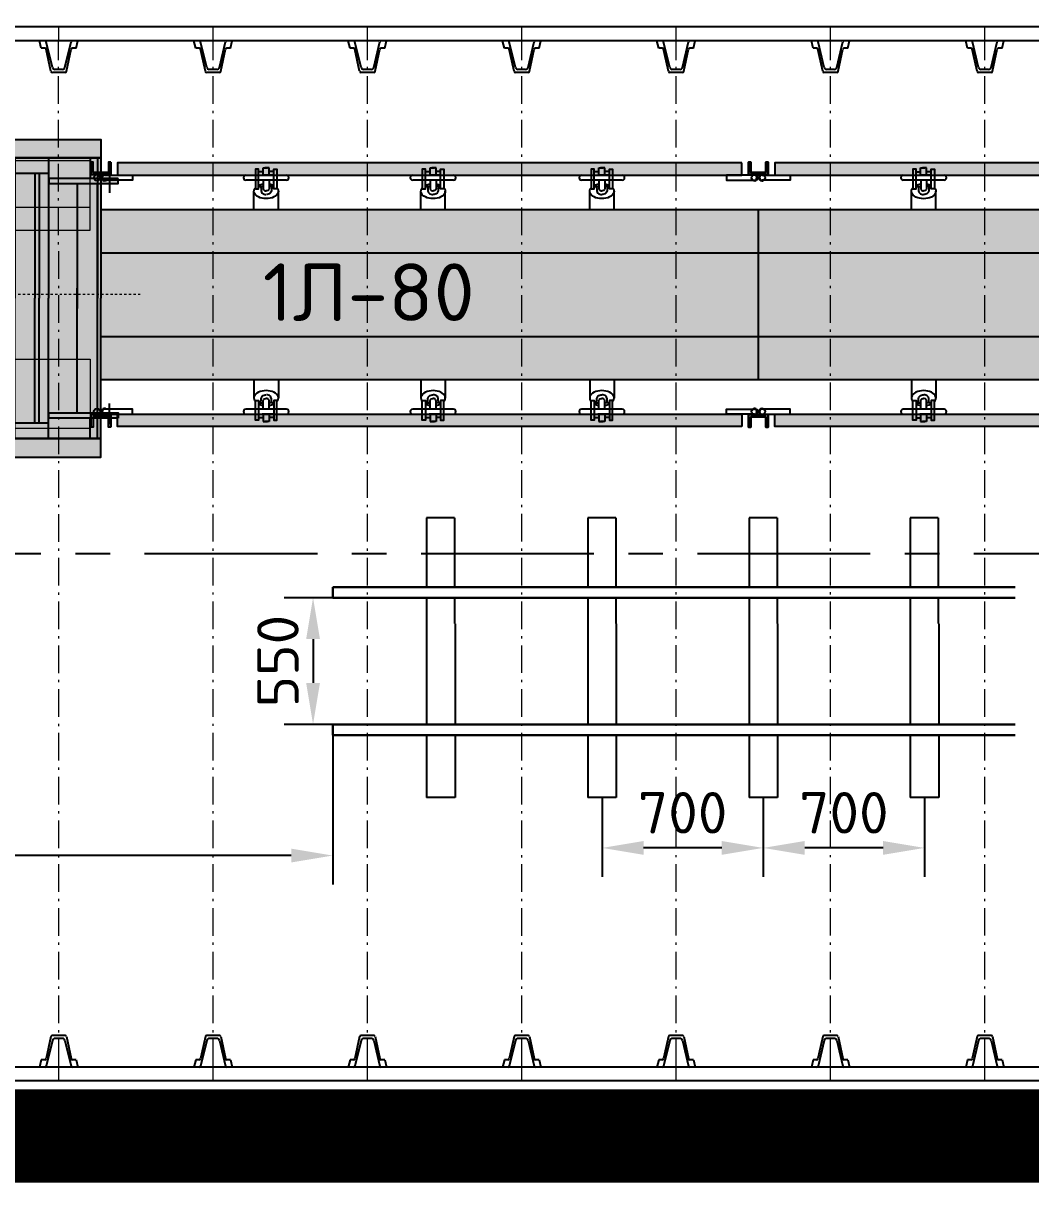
# Model space of a CAD drawing. Header units: millimetres. Extents: x 1757 to 4342, y -1901 to 53.
# Drawn here: x 1916.3 to 1960, y -1485.8 to -1435.5 of the extents above; entities that cross this region are included whole.
import ezdxf

# ---------------------------------------------------------------- set-up
doc = ezdxf.new("R2010")
doc.units = ezdxf.units.MM
doc.header["$LTSCALE"] = 0.1
for name, pattern in [('ACAD_ISO10W100', [18, 12, -3, 0, -3]), ('CENTERX2', [4, 2.5, -0.5, 0.5, -0.5]), ('осевая', [2, 1.25, -0.25, 0.25, -0.25])]:
    doc.linetypes.add(name, pattern=pattern)
doc.styles.get("Standard").update_dxf_attribs({"font": 'txt.shx'})
doc.dimstyles.new('ISO-25', dxfattribs={"dimtxt": 2.5, "dimasz": 2.5, "dimexe": 1.25, "dimexo": 0, "dimtad": 1, "dimdec": 0, "dimtxsty": 'Standard', "dimcen": 2.5, "dimadec": 0, "dimazin": 0, "dimtfac": 1, "dimtdec": 0, "dimtmove": 0, "dimatfit": 3, "dimfxl": 1, "dimarcsym": 0})

# ---------------------------------------------------------------- blocks, each defined once
blk = doc.blocks.new('*D678')
at = {"color": 0, "linetype": 'ByBlock', "lineweight": -2}
for p, q in [((1948.386, -1469.077), (1948.386, -1472.51)), ((1955.386, -1469.077), (1955.386, -1472.51)), ((1953.586, -1471.26), (1950.186, -1471.26))]:
    blk.add_line(p, q, dxfattribs=at)
at = {"color": 0, "linetype": 'ByBlock', "lineweight": 15}
for points in [[(1950.186, -1470.96), (1950.186, -1471.56), (1948.386, -1471.26)], [(1953.586, -1470.96), (1953.586, -1471.56), (1955.386, -1471.26)]]:
    blk.add_solid(points, dxfattribs=at)
at = {"layer": 'Defpoints', "color": 0, "linetype": 'ByBlock', "lineweight": 15}
for p in [(1948.386, -1469.077), (1955.386, -1469.077), (1948.386, -1471.26)]:
    blk.add_point(p, dxfattribs=at)
at = {"color": 0, "linetype": 'ByBlock', "lineweight": 15, "insert": (1951.886, -1469.735), "char_height": 1.8, "attachment_point": 5}
blk.add_mtext('700', dxfattribs=at)
blk = doc.blocks.new('*D679')
at = {"color": 0, "linetype": 'ByBlock', "lineweight": -2}
for p, q in [((1941.387, -1469.077), (1941.387, -1472.51)), ((1948.386, -1469.077), (1948.386, -1472.51)), ((1946.586, -1471.26), (1943.187, -1471.26))]:
    blk.add_line(p, q, dxfattribs=at)
at = {"color": 0, "linetype": 'ByBlock', "lineweight": 15}
for points in [[(1943.187, -1470.96), (1943.187, -1471.56), (1941.387, -1471.26)], [(1946.586, -1470.96), (1946.586, -1471.56), (1948.386, -1471.26)]]:
    blk.add_solid(points, dxfattribs=at)
at = {"layer": 'Defpoints', "color": 0, "linetype": 'ByBlock', "lineweight": 15}
for p in [(1941.387, -1469.077), (1948.386, -1469.077), (1941.387, -1471.26)]:
    blk.add_point(p, dxfattribs=at)
at = {"color": 0, "linetype": 'ByBlock', "lineweight": 15, "insert": (1944.887, -1469.735), "char_height": 1.8, "attachment_point": 5}
blk.add_mtext('700', dxfattribs=at)
blk = doc.blocks.new('*D680')
at = {"color": 0, "linetype": 'ByBlock', "lineweight": -2}
for p, q in [((1929.697, -1460.4), (1927.593, -1460.4)), ((1928.843, -1462.2), (1928.843, -1464.103)), ((1929.697, -1465.903), (1927.593, -1465.903))]:
    blk.add_line(p, q, dxfattribs=at)
at = {"color": 0, "linetype": 'ByBlock', "lineweight": 15}
for points in [[(1928.543, -1462.2), (1929.143, -1462.2), (1928.843, -1460.4)], [(1928.543, -1464.103), (1929.143, -1464.103), (1928.843, -1465.903)]]:
    blk.add_solid(points, dxfattribs=at)
at = {"layer": 'Defpoints', "color": 0, "linetype": 'ByBlock', "lineweight": 15}
for p in [(1929.697, -1460.4), (1928.843, -1465.903), (1929.697, -1465.903)]:
    blk.add_point(p, dxfattribs=at)
at = {"color": 0, "linetype": 'ByBlock', "lineweight": 15, "insert": (1927.318, -1463.151), "char_height": 1.8, "attachment_point": 5, "rotation": 90}
blk.add_mtext('550', dxfattribs=at)
blk = doc.blocks.new('*D681')
at = {"color": 0, "linetype": 'ByBlock', "lineweight": -2}
for p, q in [((1929.697, -1465.903), (1929.697, -1472.842)), ((1865.548, -1472.961), (1865.548, -1470.342)), ((1927.897, -1471.592), (1867.348, -1471.592))]:
    blk.add_line(p, q, dxfattribs=at)
at = {"color": 0, "linetype": 'ByBlock', "lineweight": 15}
for points in [[(1867.348, -1471.292), (1867.348, -1471.892), (1865.548, -1471.592)], [(1927.897, -1471.292), (1927.897, -1471.892), (1929.697, -1471.592)]]:
    blk.add_solid(points, dxfattribs=at)
at = {"layer": 'Defpoints', "color": 0, "linetype": 'ByBlock', "lineweight": 15}
for p in [(1929.697, -1465.903), (1865.548, -1471.592), (1865.548, -1472.961)]:
    blk.add_point(p, dxfattribs=at)
at = {"color": 0, "linetype": 'ByBlock', "lineweight": 15, "insert": (1897.622, -1469.917), "char_height": 1.8, "attachment_point": 5}
blk.add_mtext('не более 30,0 м', dxfattribs=at)
blk = doc.blocks.new('Ж.С. Л-80')
at = {"linetype": 'ByBlock', "lineweight": 15}
for color, points in [(254, [(105.5, -801.1), (2815.2, -801.1), (2815.2, -854.8), (105.5, -854.8)]), (253, [(33.4, -1003), (2887.3, -1003), (2887.3, -1742.7), (33.4, -1742.7)]), (254, [(105.5, -1944.6), (2815.2, -1944.6), (2815.2, -1890.9), (105.5, -1890.9)])]:
    blk.add_hatch(color=color, dxfattribs=at).paths.add_polyline_path(points)
for p, q in [((679.6, -839), (699.2, -839)), ((680, -854.8), (729.5, -854.8)), ((744.8, -854.8), (695.3, -854.8)), ((699.4, -822.2), (717.9, -822.7)), ((699.4, -855.5), (699.4, -822.2)), ((725.4, -822.2), (706.9, -822.7)), ((725.4, -855.5), (725.4, -822.2)), ((745.2, -839), (725.7, -839)), ((1412.2, -839), (1431.7, -839)), ((1412.6, -854.8), (1462, -854.8)), ((1477.3, -854.8), (1427.9, -854.8)), ((1432, -822.2), (1450.4, -822.7)), ((1432, -855.5), (1432, -822.2)), ((1457.9, -822.2), (1439.5, -822.7)), ((1457.9, -855.5), (1457.9, -822.2)), ((1477.7, -839), (1458.2, -839)), ((2136.7, -839), (2156.3, -839)), ((2137.1, -854.8), (2186.6, -854.8)), ((2201.9, -854.8), (2152.4, -854.8)), ((2156.5, -822.2), (2175, -822.7)), ((2156.5, -855.5), (2156.5, -822.2)), ((2182.5, -822.2), (2164, -822.7)), ((2182.5, -855.5), (2182.5, -822.2)), ((2202.3, -839), (2182.8, -839)), ((679.6, -902.9), (698.3, -902.9)), ((689.6, -902.5), (690, -921.2)), ((699.6, -876), (699.6, -912)), ((725.2, -876), (725.2, -912)), ((745.2, -902.9), (726.5, -902.9)), ((735.2, -902.5), (734.8, -921.2)), ((1412.2, -902.9), (1430.9, -902.9)), ((1422.2, -902.5), (1422.6, -921.2)), ((1432.1, -876), (1432.1, -912)), ((1457.8, -876), (1457.8, -912)), ((1477.7, -902.9), (1459, -902.9)), ((1467.8, -902.5), (1467.4, -921.2)), ((2136.7, -902.9), (2155.4, -902.9)), ((2146.7, -902.5), (2147.1, -921.2)), ((2156.7, -876), (2156.7, -912)), ((2182.3, -876), (2182.3, -912)), ((2202.3, -902.9), (2183.6, -902.9)), ((2192.3, -902.5), (2191.9, -921.2)), ((659.5, -1003), (659.5, -923.9)), ((690, -921.2), (691.7, -927.8)), ((691.7, -927.8), (695.4, -932.8)), ((695.4, -932.8), (698.7, -935.7)), ((698.7, -935.7), (707.9, -938.2)), ((699.6, -912), (701.2, -917.4)), ((701.2, -917.4), (704.6, -921.2)), ((704.6, -921.2), (709.5, -922.8)), ((707.9, -938.2), (711.6, -938.2)), ((709.5, -922.8), (712.4, -922.8)), ((715.3, -922.8), (712.4, -922.8)), ((716.9, -938.2), (713.2, -938.2)), ((720.3, -921.2), (715.3, -922.8)), ((726.1, -935.7), (716.9, -938.2)), ((723.6, -917.4), (720.3, -921.2)), ((725.2, -912), (723.6, -917.4)), ((729.4, -932.8), (726.1, -935.7)), ((733.1, -927.8), (729.4, -932.8)), ((734.8, -921.2), (733.1, -927.8)), ((765.3, -1003), (765.3, -923.9)), ((1392, -1003), (1392, -923.9)), ((1422.6, -921.2), (1424.2, -927.8)), ((1424.2, -927.8), (1428, -932.8)), ((1428, -932.8), (1431.3, -935.7)), ((1431.3, -935.7), (1440.4, -938.2)), ((1432.1, -912), (1433.8, -917.4)), ((1433.8, -917.4), (1437.1, -921.2)), ((1437.1, -921.2), (1442.1, -922.8)), ((1440.4, -938.2), (1444.2, -938.2)), ((1442.1, -922.8), (1445, -922.8)), ((1447.8, -922.8), (1444.9, -922.8)), ((1449.5, -938.2), (1445.8, -938.2)), ((1452.8, -921.2), (1447.8, -922.8)), ((1458.6, -935.7), (1449.5, -938.2)), ((1456.1, -917.4), (1452.8, -921.2)), ((1457.8, -912), (1456.1, -917.4)), ((1462, -932.8), (1458.6, -935.7)), ((1465.7, -927.8), (1462, -932.8)), ((1467.4, -921.2), (1465.7, -927.8)), ((1497.9, -1003), (1497.9, -923.9)), ((2116.6, -1003), (2116.6, -923.9)), ((2147.1, -921.2), (2148.8, -927.8)), ((2148.8, -927.8), (2152.5, -932.8)), ((2152.5, -932.8), (2155.8, -935.7)), ((2155.8, -935.7), (2165, -938.2)), ((2156.7, -912), (2158.3, -917.4)), ((2158.3, -917.4), (2161.7, -921.2)), ((2161.7, -921.2), (2166.6, -922.8)), ((2165, -938.2), (2168.7, -938.2)), ((2166.6, -922.8), (2169.6, -922.8)), ((2172.4, -922.8), (2169.5, -922.8)), ((2174, -938.2), (2170.3, -938.2)), ((2177.4, -921.2), (2172.4, -922.8)), ((2183.2, -935.7), (2174, -938.2)), ((2180.7, -917.4), (2177.4, -921.2)), ((2182.3, -912), (2180.7, -917.4)), ((2186.5, -932.8), (2183.2, -935.7)), ((2190.2, -927.8), (2186.5, -932.8)), ((2191.9, -921.2), (2190.2, -927.8)), ((2222.5, -1003), (2222.5, -923.9)), ((33.4, -1003), (2887.3, -1003)), ((2887.3, -1191.2), (33.4, -1191.2)), ((2887.3, -1554.5), (33.4, -1554.5)), ((2887.3, -1742.7), (33.4, -1742.7)), ((659.5, -1742.7), (659.5, -1821.8)), ((765.3, -1742.7), (765.3, -1821.8)), ((1392, -1742.7), (1392, -1821.8)), ((1497.9, -1742.7), (1497.9, -1821.8)), ((2116.6, -1742.7), (2116.6, -1821.8)), ((2222.5, -1742.7), (2222.5, -1821.8)), ((695.4, -1812.9), (698.7, -1810)), ((698.7, -1810), (707.9, -1807.5)), ((707.9, -1807.5), (711.6, -1807.5)), ((716.9, -1807.5), (713.2, -1807.5)), ((726.1, -1810), (716.9, -1807.5)), ((729.4, -1812.9), (726.1, -1810)), ((1428, -1812.9), (1431.3, -1810)), ((1431.3, -1810), (1440.4, -1807.5)), ((1440.4, -1807.5), (1444.2, -1807.5)), ((1449.5, -1807.5), (1445.8, -1807.5)), ((1458.6, -1810), (1449.5, -1807.5)), ((1462, -1812.9), (1458.6, -1810)), ((2152.5, -1812.9), (2155.8, -1810)), ((2155.8, -1810), (2165, -1807.5)), ((2165, -1807.5), (2168.7, -1807.5)), ((2174, -1807.5), (2170.3, -1807.5)), ((2183.2, -1810), (2174, -1807.5)), ((2186.5, -1812.9), (2183.2, -1810)), ((679.6, -1842.8), (698.3, -1842.8)), ((689.6, -1843.2), (690, -1824.5)), ((690, -1824.5), (691.7, -1817.9)), ((691.7, -1817.9), (695.4, -1812.9)), ((699.6, -1833.6), (701.2, -1828.2)), ((699.6, -1869.7), (699.6, -1833.6)), ((701.2, -1828.2), (704.6, -1824.5)), ((704.6, -1824.5), (709.5, -1822.9)), ((709.5, -1822.9), (712.4, -1822.9)), ((715.3, -1822.9), (712.4, -1822.9)), ((720.3, -1824.5), (715.3, -1822.9)), ((723.6, -1828.2), (720.3, -1824.5)), ((725.2, -1833.6), (723.6, -1828.2)), ((725.2, -1869.7), (725.2, -1833.6)), ((745.2, -1842.8), (726.5, -1842.8)), ((733.1, -1817.9), (729.4, -1812.9)), ((734.8, -1824.5), (733.1, -1817.9)), ((735.2, -1843.2), (734.8, -1824.5)), ((1412.2, -1842.8), (1430.9, -1842.8)), ((1422.2, -1843.2), (1422.6, -1824.5)), ((1422.6, -1824.5), (1424.2, -1817.9)), ((1424.2, -1817.9), (1428, -1812.9)), ((1432.1, -1833.6), (1433.8, -1828.2)), ((1432.1, -1869.7), (1432.1, -1833.6)), ((1433.8, -1828.2), (1437.1, -1824.5)), ((1437.1, -1824.5), (1442.1, -1822.9)), ((1442.1, -1822.9), (1445, -1822.9)), ((1447.8, -1822.9), (1444.9, -1822.9)), ((1452.8, -1824.5), (1447.8, -1822.9)), ((1456.1, -1828.2), (1452.8, -1824.5)), ((1457.8, -1833.6), (1456.1, -1828.2)), ((1457.8, -1869.7), (1457.8, -1833.6)), ((1477.7, -1842.8), (1459, -1842.8)), ((1465.7, -1817.9), (1462, -1812.9)), ((1467.4, -1824.5), (1465.7, -1817.9)), ((1467.8, -1843.2), (1467.4, -1824.5)), ((2136.7, -1842.8), (2155.4, -1842.8)), ((2146.7, -1843.2), (2147.1, -1824.5)), ((2147.1, -1824.5), (2148.8, -1817.9)), ((2148.8, -1817.9), (2152.5, -1812.9)), ((2156.7, -1833.6), (2158.3, -1828.2)), ((2156.7, -1869.7), (2156.7, -1833.6)), ((2158.3, -1828.2), (2161.7, -1824.5)), ((2161.7, -1824.5), (2166.6, -1822.9)), ((2166.6, -1822.9), (2169.6, -1822.9)), ((2172.4, -1822.9), (2169.5, -1822.9)), ((2177.4, -1824.5), (2172.4, -1822.9)), ((2180.7, -1828.2), (2177.4, -1824.5)), ((2182.3, -1833.6), (2180.7, -1828.2)), ((2182.3, -1869.7), (2182.3, -1833.6)), ((2202.3, -1842.8), (2183.6, -1842.8)), ((2190.2, -1817.9), (2186.5, -1812.9)), ((2191.9, -1824.5), (2190.2, -1817.9)), ((2192.3, -1843.2), (2191.9, -1824.5)), ((679.6, -1906.6), (699.2, -1906.6)), ((680, -1890.9), (729.5, -1890.9)), ((744.8, -1890.9), (695.3, -1890.9)), ((699.4, -1890.1), (699.4, -1923.5)), ((725.4, -1890.1), (725.4, -1923.5)), ((745.2, -1906.6), (725.7, -1906.6)), ((1412.2, -1906.6), (1431.7, -1906.6)), ((1412.6, -1890.9), (1462, -1890.9)), ((1477.3, -1890.9), (1427.9, -1890.9)), ((1432, -1890.1), (1432, -1923.5)), ((1457.9, -1890.1), (1457.9, -1923.5)), ((1477.7, -1906.6), (1458.2, -1906.6)), ((2136.7, -1906.6), (2156.3, -1906.6)), ((2137.1, -1890.9), (2186.6, -1890.9)), ((2201.9, -1890.9), (2152.4, -1890.9)), ((2156.5, -1890.1), (2156.5, -1923.5)), ((2182.5, -1890.1), (2182.5, -1923.5)), ((2202.3, -1906.6), (2182.8, -1906.6)), ((699.4, -1923.5), (717.9, -1923)), ((725.4, -1923.5), (706.9, -1923)), ((1432, -1923.5), (1450.4, -1923)), ((1457.9, -1923.5), (1439.5, -1923)), ((2156.5, -1923.5), (2175, -1923)), ((2182.5, -1923.5), (2164, -1923))]:
    blk.add_line(p, q)
at = {"color": 7, "true_color": 0xffffff}
blk.add_line((33.4, -1742.7), (33.4, -1003), dxfattribs=at)
for points in [[(76.2, -798.4), (76.2, -852.1), (-9.5, -852.1), (-9.5, -798.4)], [(76.2, -798.4), (66.2, -798.4), (66.2, -842.1), (0.5, -842.1), (0.5, -798.4), (-9.5, -798.4), (-9.5, -852.1), (76.2, -852.1), (76.2, -798.4)], [(66.2, -798.4), (66.2, -842.1), (0.5, -842.1), (0.5, -798.4)], [(2844.5, -798.4), (2844.5, -852.1), (2930.2, -852.1), (2930.2, -798.4)], [(2844.5, -798.4), (2854.5, -798.4), (2854.5, -842.1), (2920.2, -842.1), (2920.2, -798.4), (2930.2, -798.4), (2930.2, -852.1), (2844.5, -852.1), (2844.5, -798.4)], [(2854.5, -798.4), (2854.5, -842.1), (2920.2, -842.1), (2920.2, -798.4)], [(49.8, -854.8), (171.1, -854.8), (171.1, -876.1), (49.8, -876.1)], [(800.8, -854.8), (624, -854.8)], [(1533.4, -854.8), (1356.6, -854.8)], [(2257.9, -854.8), (2081.1, -854.8)], [(2870.9, -854.8), (2749.6, -854.8), (2749.6, -876.1), (2870.9, -876.1)], [(624, -876.1), (800.8, -876.1)], [(1356.5, -876.1), (1533.4, -876.1)], [(2081.1, -876.1), (2257.9, -876.1)], [(76.2, -1947.3), (76.2, -1893.5), (-9.5, -1893.5), (-9.5, -1947.3)], [(76.2, -1947.3), (66.2, -1947.3), (66.2, -1903.5), (0.5, -1903.5), (0.5, -1947.3), (-9.5, -1947.3), (-9.5, -1893.5), (76.2, -1893.5), (76.2, -1947.3)], [(66.2, -1947.3), (66.2, -1903.5), (0.5, -1903.5), (0.5, -1947.3)], [(49.8, -1890.9), (171.1, -1890.9), (171.1, -1869.6), (49.8, -1869.6)], [(624, -1869.6), (800.8, -1869.6)], [(800.8, -1890.9), (624, -1890.9)], [(1356.5, -1869.6), (1533.4, -1869.6)], [(1533.4, -1890.9), (1356.6, -1890.9)], [(2081.1, -1869.6), (2257.9, -1869.6)], [(2257.9, -1890.9), (2081.1, -1890.9)], [(2870.9, -1890.9), (2749.6, -1890.9), (2749.6, -1869.6), (2870.9, -1869.6)], [(2844.5, -1947.3), (2844.5, -1893.5), (2930.2, -1893.5), (2930.2, -1947.3)], [(2844.5, -1947.3), (2854.5, -1947.3), (2854.5, -1903.5), (2920.2, -1903.5), (2920.2, -1947.3), (2930.2, -1947.3), (2930.2, -1893.5), (2844.5, -1893.5), (2844.5, -1947.3)], [(2854.5, -1947.3), (2854.5, -1903.5), (2920.2, -1903.5), (2920.2, -1947.3)]]:
    blk.add_lwpolyline(points)
for points in [[(105.5, -801.1), (2815.2, -801.1), (2815.2, -854.8), (105.5, -854.8)], [(665.5, -913.9), (679.5, -913.9), (679.5, -827.8), (665.5, -827.8)], [(759.3, -913.9), (745.3, -913.9), (745.3, -827.8), (759.3, -827.8)], [(1398, -913.9), (1412.1, -913.9), (1412.1, -827.8), (1398, -827.8)], [(1491.9, -913.9), (1477.9, -913.9), (1477.9, -827.8), (1491.9, -827.8)], [(2122.6, -913.9), (2136.6, -913.9), (2136.6, -827.8), (2122.6, -827.8)], [(2216.4, -913.9), (2202.4, -913.9), (2202.4, -827.8), (2216.4, -827.8)], [(665.5, -1831.8), (679.5, -1831.8), (679.5, -1917.8), (665.5, -1917.8)], [(759.3, -1831.8), (745.3, -1831.8), (745.3, -1917.8), (759.3, -1917.8)], [(1398, -1831.8), (1412.1, -1831.8), (1412.1, -1917.8), (1398, -1917.8)], [(1491.9, -1831.8), (1477.9, -1831.8), (1477.9, -1917.8), (1491.9, -1917.8)], [(2122.6, -1831.8), (2136.6, -1831.8), (2136.6, -1917.8), (2122.6, -1917.8)], [(2216.4, -1831.8), (2202.4, -1831.8), (2202.4, -1917.8), (2216.4, -1917.8)], [(105.5, -1944.6), (2815.2, -1944.6), (2815.2, -1890.9), (105.5, -1890.9)]]:
    blk.add_lwpolyline(points, close=True)
for centre in [(17, -865.3), (2903.7, -865.3), (17, -1880.3), (2903.7, -1880.3)]:
    blk.add_circle(centre, 13.2)
for centre, radius, start, end in [((49.8, -865.3), 13.2, 52.9759, 305.4566), ((49.7, -865.4), 10.6, 89.981, 270.019), ((624, -865.4), 10.6, 89.981, 270.019), ((800.8, -865.4), 10.6, 269.981, 90.019), ((1356.5, -865.4), 10.6, 89.981, 270.019), ((1533.4, -865.4), 10.6, 269.981, 90.019), ((2081.1, -865.4), 10.6, 89.981, 270.019), ((2257.9, -865.4), 10.6, 269.981, 90.019), ((2870.9, -865.3), 13.2, 234.5434, 127.0241), ((2870.9, -865.4), 10.6, 269.981, 90.019), ((49.8, -1880.3), 13.2, 54.5434, 307.0241), ((49.7, -1880.2), 10.6, 89.981, 270.019), ((624, -1880.2), 10.6, 89.981, 270.019), ((800.8, -1880.2), 10.6, 269.981, 90.019), ((1356.5, -1880.2), 10.6, 89.981, 270.019), ((1533.4, -1880.2), 10.6, 269.981, 90.019), ((2081.1, -1880.2), 10.6, 89.981, 270.019), ((2257.9, -1880.2), 10.6, 269.981, 90.019), ((2870.9, -1880.3), 13.2, 232.9759, 125.4566), ((2870.9, -1880.2), 10.6, 269.981, 90.019)]:
    blk.add_arc(centre, radius, start, end)
for centre, start_param, end_param in [((712.4, -923.9), 11.240407, 11.665985), ((712.4, -923.9), 10.325164, 10.750742), ((1445, -923.9), 11.240407, 11.665985), ((1445, -923.9), 10.325164, 10.750742), ((2169.5, -923.9), 11.240407, 11.665985), ((2169.5, -923.9), 10.325164, 10.750742), ((712.4, -923.9), 5.801858, 9.906105), ((1445, -923.9), 5.801858, 9.906105), ((2169.5, -923.9), 5.801858, 9.906105)]:
    blk.add_ellipse(centre, major_axis=(-52.9, 0), ratio=0.613052, start_param=start_param, end_param=end_param)
at = {"extrusion": (0, 0, -1)}
for centre, start_param, end_param in [((712.4, -1821.8), 5.801858, 9.906105), ((1445, -1821.8), 5.801858, 9.906105), ((2169.5, -1821.8), 5.801858, 9.906105), ((712.4, -1821.8), 11.240407, 11.665985), ((712.4, -1821.8), 10.325164, 10.750742), ((1445, -1821.8), 11.240407, 11.665985), ((1445, -1821.8), 10.325164, 10.750742), ((2169.5, -1821.8), 11.240407, 11.665985), ((2169.5, -1821.8), 10.325164, 10.750742)]:
    blk.add_ellipse(centre, major_axis=(-52.9, 0), ratio=0.613052, start_param=start_param, end_param=end_param, dxfattribs=at)
blk = doc.blocks.new('*U618')
at = {"color": 0, "linetype": 'Continuous'}
for p, q in [((-6.5, 3.8), (0, 7.5)), ((-6.5, -3.8), (-6.5, 3.8)), ((6.5, 3.8), (0, 7.5)), ((6.5, -3.8), (6.5, 3.8)), ((-6.5, -3.8), (0, -7.5)), ((6.5, -3.8), (0, -7.5))]:
    blk.add_line(p, q, dxfattribs=at)
for radius in [6.5, 3.4]:
    blk.add_circle((0, 0), radius, dxfattribs=at)
blk.add_arc((0, 0), 4, 250, 160, dxfattribs=at)
blk = doc.blocks.new('Концевал Л-80')
at = {"lineweight": 0}
for color, points in [(254, [(2660.4, -2784.1), (4015.5, -2784.1), (4015.7, -2875.4), (4052.2, -2880.4), (4052.2, -2860.4), (4093.6, -2860.4), (4093.6, -2880.4), (4304.8, -2880.4), (4304.8, -2930.4), (4093.6, -2930.4), (4093.6, -2956.4), (4068.6, -2956.4), (4068.6, -3996), (4093.6, -3996), (4093.6, -4016), (4304.8, -4016), (4304.8, -4066), (4093.6, -4066), (4093.6, -4092), (4068.6, -4092), (4052.2, -4092), (4052.2, -4071), (4015.7, -4071), (4015.5, -4162.3), (2660.4, -4162.3), (2660.4, -3993.3), (2585.4, -3993.3), (2585.4, -3970.6), (2660.4, -3970.6), (2660.4, -2975.8), (2585.4, -2975.8), (2585.4, -2953.1), (2660.4, -2953.1)]), (252, [(2706.4, -2908.6), (4068.6, -2908.6), (4068.6, -3208.8), (2706.4, -3208.8)]), (252, [(4068.6, -3208.8), (3816.1, -3208.8), (3816.1, -3768.9), (4068.6, -3768.9)]), (252, [(2706.4, -4069.2), (4068.6, -4069.2), (4068.6, -3768.9), (2706.4, -3768.9)])]:
    blk.add_hatch(color=color, dxfattribs=at).paths.add_polyline_path(points)
at = {"color": 7}
for p, q in [((3678, -2786.5), (3678, -4156.7)), ((2675.5, -2864.1), (2675.5, -3970.6)), ((2706.4, -2864.1), (2706.4, -2953.1)), ((2886.8, -2864.1), (2886.8, -3473.2)), ((3034.1, -2864.1), (3034.1, -3473.2)), ((3054.4, -2864.1), (3054.4, -3473.2)), ((3091.4, -2864.1), (3091.4, -3473.2)), ((3537.5, -2832.9), (3841.6, -2832.9)), ((3424.4, -2890), (3424.4, -2957.9)), ((3443.9, -2890), (3443.9, -2957.9)), ((4093.6, -2891.2), (4304.8, -2891.2)), ((4093.6, -2918), (4304.8, -2918)), ((2623.1, -2926.6), (2623.1, -3015.8)), ((2928.3, -2931.6), (2928.3, -3473.2)), ((2946.6, -2931.6), (2946.6, -3473.2)), ((3295.7, -2957.9), (3859.5, -2957.9)), ((3996.2, -2958.3), (3996.2, -3473.2)), ((2763, -2975.8), (2763, -3517.4)), ((2763, -3970.6), (2763, -3429)), ((2675.5, -4082.3), (2675.5, -3473.2)), ((2886.8, -4082.3), (2886.8, -3473.2)), ((2928.3, -4014.8), (2928.3, -3473.2)), ((2946.6, -4014.8), (2946.6, -3473.2)), ((3034.1, -4082.3), (3034.1, -3473.2)), ((3054.4, -4082.3), (3054.4, -3473.2)), ((3091.4, -4082.3), (3091.4, -3473.2)), ((3996.2, -3988.1), (3996.2, -3473.2)), ((2623.1, -4019.8), (2623.1, -3930.5)), ((2706.4, -4082.3), (2706.4, -3993.3)), ((3295.7, -3988.5), (3859.5, -3988.5)), ((3424.4, -4056.4), (3424.4, -3988.5)), ((3443.9, -4056.4), (3443.9, -3988.5)), ((4093.6, -4028.3), (4304.8, -4028.3)), ((4093.6, -4055.2), (4304.8, -4055.2)), ((3537.5, -4113.4), (3841.6, -4113.4))]:
    blk.add_line(p, q, dxfattribs=at)
at = {"color": 7, "lineweight": 0}
blk.add_lwpolyline([(2660.4, -2784.1), (4015.5, -2784.1), (4015.7, -2875.4), (4052.2, -2880.4), (4052.2, -2860.4), (4093.6, -2860.4), (4093.6, -2880.4), (4304.8, -2880.4), (4304.8, -2930.4), (4093.6, -2930.4), (4093.6, -2956.4), (4068.6, -2956.4), (4068.6, -3996), (4093.6, -3996), (4093.6, -4016), (4304.8, -4016), (4304.8, -4066), (4093.6, -4066), (4093.6, -4092), (4068.6, -4092), (4052.2, -4092), (4052.2, -4071), (4015.7, -4071), (4015.5, -4162.3), (2660.4, -4162.3), (2660.4, -3993.3), (2585.4, -3993.3), (2585.4, -3970.6), (2660.4, -3970.6), (2660.4, -2975.8), (2585.4, -2975.8), (2585.4, -2953.1), (2660.4, -2953.1), (2660.4, -2784.1)], dxfattribs=at)
at = {"color": 7}
for points in [[(2660.4, -2864.1), (4015.5, -2864.1), (4015.5, -2784.1), (2660.4, -2784.1)], [(3537.5, -2816.2), (3841.6, -2816.2), (3841.6, -2864.1), (3537.5, -2864.1)], [(3580.2, -2797.2), (3775.8, -2797.2), (3775.8, -2816.2), (3580.2, -2816.2)], [(3338.3, -2847.5), (3405, -2847.5), (3405, -2864.1), (3338.3, -2864.1)], [(3357.1, -2830.7), (3386.3, -2830.7), (3386.3, -2847.5), (3357.1, -2847.5)], [(4052.2, -2860.4), (4093.6, -2860.4), (4093.6, -2956.4), (4052.2, -2956.4)], [(3968.3, -2875.4), (4038.8, -2875.4), (4038.8, -2958.6), (3968.3, -2958.6)], [(2585.4, -2953.1), (2885.9, -2953.1), (2885.9, -2975.8), (2585.4, -2975.8)], [(3295.7, -2957.9), (3459.3, -2957.9), (3459.3, -3988.5), (3295.7, -3988.5)], [(3491.4, -2957.9), (3864.7, -2957.9), (3864.7, -3988.5), (3491.4, -3988.5)], [(3537.6, -2922), (3841.5, -2922), (3841.5, -2957.9), (3537.6, -2957.9)], [(2585.4, -3993.3), (2885.9, -3993.3), (2885.9, -3970.6), (2585.4, -3970.6)], [(3537.6, -4024.4), (3841.5, -4024.4), (3841.5, -3988.5), (3537.6, -3988.5)], [(3968.3, -4071), (4038.8, -4071), (4038.8, -3987.8), (3968.3, -3987.8)], [(4052.2, -3996), (4093.6, -3996), (4093.6, -4092), (4052.2, -4092)], [(2660.4, -4082.3), (4015.5, -4082.3), (4015.5, -4162.3), (2660.4, -4162.3)], [(3338.3, -4098.8), (3405, -4098.8), (3405, -4082.3), (3338.3, -4082.3)], [(3357.1, -4115.7), (3386.3, -4115.7), (3386.3, -4098.8), (3357.1, -4098.8)], [(3537.5, -4130.2), (3841.6, -4130.2), (3841.6, -4082.3), (3537.5, -4082.3)], [(3580.2, -4149.2), (3775.8, -4149.2), (3775.8, -4130.2), (3580.2, -4130.2)]]:
    blk.add_lwpolyline(points, close=True, dxfattribs=at)
for points in [[(3316.2, -2864.1), (2660.4, -2864.1), (2660.4, -3473.2)], [(3406.4, -2922), (3316.2, -2922), (3316.2, -2864.1), (4015.5, -2864.1), (4015.5, -2875.4)], [(3406.4, -2957.9), (3406.4, -2890), (3481.4, -2890), (3481.4, -2906), (3443.4, -2906)], [(3979.3, -2875.4), (4052.2, -2875.4), (4052.2, -4071), (3979.3, -4071)], [(4052.2, -2880.4), (4304.8, -2880.4), (4304.8, -2930.4), (4052.2, -2930.4)], [(2886.8, -2931.6), (3034.1, -2931.6)], [(3316.2, -2922), (3316.2, -2957.9)], [(3316.2, -2939.9), (3349.9, -2939.9)], [(3395.3, -2922), (3395.3, -2957.9), (3349.9, -2957.9), (3349.9, -2922)], [(3395.3, -2939.9), (3406.4, -2939.9)], [(3968.3, -2922), (3443.9, -2922)], [(3443.9, -2939.9), (3968.3, -2939.9)], [(3979.3, -3987.8), (3979.3, -2958.6)], [(3316.2, -4082.3), (2660.4, -4082.3), (2660.4, -3473.2)], [(2886.8, -4014.8), (3034.1, -4014.8)], [(3316.2, -4024.4), (3316.2, -3988.5)], [(3316.2, -4006.4), (3349.9, -4006.4)], [(3406.4, -4024.4), (3316.2, -4024.4), (3316.2, -4082.3), (4015.5, -4082.3), (4015.5, -4071)], [(3395.3, -4024.4), (3395.3, -3988.5), (3349.9, -3988.5), (3349.9, -4024.4)], [(3395.3, -4006.4), (3406.4, -4006.4)], [(3406.4, -3988.5), (3406.4, -4056.4), (3481.4, -4056.4), (3481.4, -4040.3), (3443.4, -4040.3)], [(3443.9, -4006.4), (3968.3, -4006.4)], [(3968.3, -4024.4), (3443.9, -4024.4)], [(4052.2, -4066), (4304.8, -4066), (4304.8, -4016), (4052.2, -4016)]]:
    blk.add_lwpolyline(points, dxfattribs=at)
at = {"color": 7, "lineweight": 0}
for points in [[(2706.4, -2908.6), (4068.6, -2908.6), (4068.6, -3208.8), (2706.4, -3208.8)], [(4068.6, -3208.8), (3816.1, -3208.8), (3816.1, -3768.9), (4068.6, -3768.9)], [(2706.4, -4069.2), (4068.6, -4069.2), (4068.6, -3768.9), (2706.4, -3768.9)], [(2706.4, -4069.2), (4068.6, -4069.2), (4068.6, -3768.9), (2706.4, -3768.9)], [(2706.4, -4069.2), (4068.6, -4069.2), (4068.6, -3868.2), (2706.4, -3868.2)]]:
    blk.add_lwpolyline(points, close=True, dxfattribs=at)
at = {"color": 7, "linetype": 'CENTERX2', "lineweight": 0}
blk.add_lwpolyline([(2488.9, -3488.9), (4162.9, -3488.9)], dxfattribs=at)
at = {"color": 7}
for centre, radius in [((3140.4, -2824.1), 40), ((3915.5, -2824.1), 40), ((4013.2, -2897.1), 11.3), ((4013.2, -4049.3), 11.3), ((3140.4, -4122.3), 40), ((3915.5, -4122.3), 40)]:
    blk.add_circle(centre, radius, dxfattribs=at)
at = {"yscale": 4, "zscale": 4, "rotation": 180}
for p, xscale in [((3140.4, -2824.1), -4), ((3915.5, -2824.1), 4)]:
    blk.add_blockref('*U618', p, dxfattribs=dict(at, xscale=xscale))
at = {"yscale": 4, "zscale": 4}
for p, xscale in [((3140.4, -4122.3), 4), ((3915.5, -4122.3), -4)]:
    blk.add_blockref('*U618', p, dxfattribs=dict(at, xscale=xscale))

msp = doc.modelspace()

# ---------------------------------------------------------------- linework, layer by layer
for p, q in [((2625.029, -1435.633), (1877.604, -1435.633)), ((2625.029, -1436.233), (1877.604, -1436.233)), ((1917.205, -1436.233), (1916.972, -1436.233)), ((1917.048, -1436.553), (1916.974, -1436.233)), ((1918.632, -1436.233), (1918.399, -1436.233)), ((1918.557, -1436.553), (1918.632, -1436.233)), ((1923.905, -1436.233), (1923.672, -1436.233)), ((1923.748, -1436.553), (1923.673, -1436.233)), ((1925.332, -1436.233), (1925.099, -1436.233)), ((1925.257, -1436.553), (1925.331, -1436.233)), ((1930.604, -1436.233), (1930.372, -1436.233)), ((1930.447, -1436.553), (1930.373, -1436.233)), ((1932.032, -1436.233), (1931.799, -1436.233)), ((1931.957, -1436.553), (1932.031, -1436.233)), ((1937.304, -1436.233), (1937.071, -1436.233)), ((1937.147, -1436.553), (1937.073, -1436.233)), ((1938.731, -1436.233), (1938.499, -1436.233)), ((1938.656, -1436.553), (1938.731, -1436.233)), ((1944.004, -1436.233), (1943.771, -1436.233)), ((1943.847, -1436.553), (1943.772, -1436.233)), ((1945.431, -1436.233), (1945.198, -1436.233)), ((1945.356, -1436.553), (1945.43, -1436.233)), ((1950.703, -1436.233), (1950.471, -1436.233)), ((1950.546, -1436.553), (1950.472, -1436.233)), ((1952.131, -1436.233), (1951.898, -1436.233)), ((1952.056, -1436.553), (1952.13, -1436.233)), ((1957.403, -1436.233), (1957.17, -1436.233)), ((1957.246, -1436.553), (1957.172, -1436.233)), ((1958.83, -1436.233), (1958.598, -1436.233)), ((1958.755, -1436.553), (1958.83, -1436.233)), ((1917.204, -1436.553), (1917.048, -1436.553)), ((1917.467, -1437.555), (1917.262, -1436.6)), ((1917.529, -1437.388), (1917.263, -1436.279)), ((1918.075, -1437.388), (1918.341, -1436.279)), ((1918.137, -1437.555), (1918.342, -1436.6)), ((1918.557, -1436.553), (1918.401, -1436.553)), ((1923.903, -1436.553), (1923.748, -1436.553)), ((1924.167, -1437.555), (1923.962, -1436.6)), ((1924.229, -1437.388), (1923.963, -1436.279)), ((1924.775, -1437.388), (1925.041, -1436.279)), ((1924.837, -1437.555), (1925.042, -1436.6)), ((1925.257, -1436.553), (1925.1, -1436.553)), ((1930.603, -1436.553), (1930.447, -1436.553)), ((1930.866, -1437.555), (1930.662, -1436.6)), ((1930.928, -1437.388), (1930.663, -1436.279)), ((1931.475, -1437.388), (1931.74, -1436.279)), ((1931.537, -1437.555), (1931.741, -1436.6)), ((1931.957, -1436.553), (1931.8, -1436.553)), ((1937.303, -1436.553), (1937.147, -1436.553)), ((1937.566, -1437.555), (1937.361, -1436.6)), ((1937.628, -1437.388), (1937.362, -1436.279)), ((1938.174, -1437.388), (1938.44, -1436.279)), ((1938.236, -1437.555), (1938.441, -1436.6)), ((1938.656, -1436.553), (1938.5, -1436.553)), ((1944.002, -1436.553), (1943.847, -1436.553)), ((1944.266, -1437.555), (1944.061, -1436.6)), ((1944.328, -1437.388), (1944.062, -1436.279)), ((1944.874, -1437.388), (1945.14, -1436.279)), ((1944.936, -1437.555), (1945.141, -1436.6)), ((1945.356, -1436.553), (1945.199, -1436.553)), ((1950.702, -1436.553), (1950.546, -1436.553)), ((1950.965, -1437.555), (1950.761, -1436.6)), ((1951.027, -1437.388), (1950.762, -1436.279)), ((1951.574, -1437.388), (1951.84, -1436.279)), ((1951.636, -1437.555), (1951.84, -1436.6)), ((1952.056, -1436.553), (1951.899, -1436.553)), ((1957.402, -1436.553), (1957.246, -1436.553)), ((1957.665, -1437.555), (1957.46, -1436.6)), ((1957.727, -1437.388), (1957.461, -1436.279)), ((1958.273, -1437.388), (1958.539, -1436.279)), ((1958.335, -1437.555), (1958.54, -1436.6)), ((1958.755, -1436.553), (1958.599, -1436.553)), ((1918.079, -1437.603), (1917.526, -1437.603)), ((1917.968, -1437.473), (1917.636, -1437.473)), ((1924.778, -1437.603), (1924.225, -1437.603)), ((1924.668, -1437.473), (1924.336, -1437.473)), ((1931.478, -1437.603), (1930.925, -1437.603)), ((1931.368, -1437.473), (1931.035, -1437.473)), ((1938.178, -1437.603), (1937.625, -1437.603)), ((1938.067, -1437.473), (1937.735, -1437.473)), ((1944.877, -1437.603), (1944.324, -1437.603)), ((1944.767, -1437.473), (1944.435, -1437.473)), ((1951.577, -1437.603), (1951.024, -1437.603)), ((1951.467, -1437.473), (1951.134, -1437.473)), ((1958.277, -1437.603), (1957.724, -1437.603)), ((1958.166, -1437.473), (1957.834, -1437.473)), ((1933.767, -1456.939), (1933.767, -1459.938)), ((1934.985, -1456.939), (1933.767, -1456.939)), ((1934.985, -1456.939), (1934.985, -1459.938)), ((1940.767, -1456.939), (1940.767, -1459.938)), ((1941.985, -1456.939), (1940.767, -1456.939)), ((1941.985, -1456.939), (1941.985, -1459.938)), ((1947.767, -1456.939), (1947.767, -1459.938)), ((1948.984, -1456.939), (1947.767, -1456.939)), ((1948.984, -1456.939), (1948.984, -1459.938)), ((1954.766, -1456.939), (1954.766, -1459.938)), ((1955.984, -1456.939), (1954.766, -1456.939)), ((1955.984, -1456.939), (1955.984, -1459.938)), ((1933.767, -1460.4), (1933.767, -1465.903)), ((1934.985, -1460.4), (1934.985, -1461.525)), ((1940.767, -1460.4), (1940.767, -1465.903)), ((1941.985, -1460.4), (1941.985, -1461.525)), ((1947.767, -1460.4), (1947.767, -1465.903)), ((1948.984, -1460.4), (1948.984, -1461.525)), ((1954.766, -1460.4), (1954.766, -1465.903)), ((1955.984, -1460.4), (1955.984, -1461.525)), ((1935.007, -1461.531), (1935.007, -1465.903)), ((1942.007, -1461.531), (1942.007, -1465.903)), ((1949.006, -1461.531), (1949.006, -1465.903)), ((1956.006, -1461.531), (1956.006, -1465.903)), ((1933.767, -1466.365), (1933.767, -1469.077)), ((1935.007, -1466.365), (1935.007, -1469.077)), ((1940.767, -1466.365), (1940.767, -1469.077)), ((1942.007, -1466.365), (1942.007, -1469.077)), ((1947.767, -1466.365), (1947.767, -1469.077)), ((1949.006, -1466.365), (1949.006, -1469.077)), ((1954.766, -1466.365), (1954.766, -1469.077)), ((1956.006, -1466.365), (1956.006, -1469.077)), ((1935.007, -1469.077), (1933.767, -1469.077)), ((1942.007, -1469.077), (1940.767, -1469.077)), ((1949.006, -1469.077), (1947.767, -1469.077)), ((1956.006, -1469.077), (1954.766, -1469.077)), ((1917.467, -1479.448), (1917.262, -1480.403)), ((1918.079, -1479.401), (1917.526, -1479.401)), ((1918.137, -1479.448), (1918.342, -1480.403)), ((1924.167, -1479.448), (1923.962, -1480.403)), ((1924.778, -1479.401), (1924.225, -1479.401)), ((1924.837, -1479.448), (1925.042, -1480.403)), ((1930.866, -1479.448), (1930.662, -1480.403)), ((1931.478, -1479.401), (1930.925, -1479.401)), ((1931.537, -1479.448), (1931.741, -1480.403)), ((1937.566, -1479.448), (1937.361, -1480.403)), ((1938.178, -1479.401), (1937.625, -1479.401)), ((1938.236, -1479.448), (1938.441, -1480.403)), ((1944.266, -1479.448), (1944.061, -1480.403)), ((1944.877, -1479.401), (1944.324, -1479.401)), ((1944.936, -1479.448), (1945.141, -1480.403)), ((1950.965, -1479.448), (1950.761, -1480.403)), ((1951.577, -1479.401), (1951.024, -1479.401)), ((1951.636, -1479.448), (1951.84, -1480.403)), ((1957.665, -1479.448), (1957.46, -1480.403)), ((1958.277, -1479.401), (1957.724, -1479.401)), ((1958.335, -1479.448), (1958.54, -1480.403)), ((1917.529, -1479.615), (1917.263, -1480.725)), ((1917.968, -1479.531), (1917.636, -1479.531)), ((1918.075, -1479.615), (1918.341, -1480.725)), ((1924.229, -1479.615), (1923.963, -1480.725)), ((1924.668, -1479.531), (1924.336, -1479.531)), ((1924.775, -1479.615), (1925.041, -1480.725)), ((1930.928, -1479.615), (1930.663, -1480.725)), ((1931.368, -1479.531), (1931.035, -1479.531)), ((1931.475, -1479.615), (1931.74, -1480.725)), ((1937.628, -1479.615), (1937.362, -1480.725)), ((1938.067, -1479.531), (1937.735, -1479.531)), ((1938.174, -1479.615), (1938.44, -1480.725)), ((1944.328, -1479.615), (1944.062, -1480.725)), ((1944.767, -1479.531), (1944.435, -1479.531)), ((1944.874, -1479.615), (1945.14, -1480.725)), ((1951.027, -1479.615), (1950.762, -1480.725)), ((1951.467, -1479.531), (1951.134, -1479.531)), ((1951.574, -1479.615), (1951.84, -1480.725)), ((1957.727, -1479.615), (1957.461, -1480.725)), ((1958.166, -1479.531), (1957.834, -1479.531)), ((1958.273, -1479.615), (1958.539, -1480.725)), ((1917.048, -1480.451), (1916.974, -1480.771)), ((1917.204, -1480.451), (1917.048, -1480.451)), ((1918.557, -1480.451), (1918.401, -1480.451)), ((1918.557, -1480.451), (1918.632, -1480.771)), ((1923.748, -1480.451), (1923.673, -1480.771)), ((1923.903, -1480.451), (1923.748, -1480.451)), ((1925.257, -1480.451), (1925.1, -1480.451)), ((1925.257, -1480.451), (1925.331, -1480.771)), ((1930.447, -1480.451), (1930.373, -1480.771)), ((1930.603, -1480.451), (1930.447, -1480.451)), ((1931.957, -1480.451), (1931.8, -1480.451)), ((1931.957, -1480.451), (1932.031, -1480.771)), ((1937.147, -1480.451), (1937.073, -1480.771)), ((1937.303, -1480.451), (1937.147, -1480.451)), ((1938.656, -1480.451), (1938.5, -1480.451)), ((1938.656, -1480.451), (1938.731, -1480.771)), ((1943.847, -1480.451), (1943.772, -1480.771)), ((1944.002, -1480.451), (1943.847, -1480.451)), ((1945.356, -1480.451), (1945.199, -1480.451)), ((1945.356, -1480.451), (1945.43, -1480.771)), ((1950.546, -1480.451), (1950.472, -1480.771)), ((1950.702, -1480.451), (1950.546, -1480.451)), ((1952.056, -1480.451), (1951.899, -1480.451)), ((1952.056, -1480.451), (1952.13, -1480.771)), ((1957.246, -1480.451), (1957.172, -1480.771)), ((1957.402, -1480.451), (1957.246, -1480.451)), ((1958.755, -1480.451), (1958.599, -1480.451)), ((1958.755, -1480.451), (1958.83, -1480.771)), ((2625.029, -1480.771), (1877.606, -1480.771)), ((1917.205, -1480.771), (1916.972, -1480.771)), ((1918.632, -1480.771), (1918.399, -1480.771)), ((1923.905, -1480.771), (1923.672, -1480.771)), ((1925.332, -1480.771), (1925.099, -1480.771)), ((1930.604, -1480.771), (1930.372, -1480.771)), ((1932.032, -1480.771), (1931.799, -1480.771)), ((1937.304, -1480.771), (1937.071, -1480.771)), ((1938.731, -1480.771), (1938.499, -1480.771)), ((1944.004, -1480.771), (1943.771, -1480.771)), ((1945.431, -1480.771), (1945.198, -1480.771)), ((1950.703, -1480.771), (1950.471, -1480.771)), ((1952.131, -1480.771), (1951.898, -1480.771)), ((1957.403, -1480.771), (1957.17, -1480.771)), ((1958.83, -1480.771), (1958.598, -1480.771)), ((2625.029, -1481.371), (1877.606, -1481.371)), ((2625.029, -1481.793), (1865.548, -1481.793))]:
    msp.add_line(p, q)
at = {"linetype": 'ACAD_ISO10W100', "lineweight": 15, "ltscale": 50}
for p, q in [((1917.802, -1436.233), (1917.802, -1435.633)), ((1924.502, -1436.233), (1924.502, -1435.633)), ((1931.202, -1436.233), (1931.202, -1435.633)), ((1937.901, -1436.233), (1937.901, -1435.633)), ((1944.601, -1436.233), (1944.601, -1435.633)), ((1951.301, -1436.233), (1951.301, -1435.633)), ((1958, -1436.233), (1958, -1435.633))]:
    msp.add_line(p, q, dxfattribs=at)
at = {"color": 7, "linetype": 'ACAD_ISO10W100', "lineweight": 0}
for p, q in [((1917.802, -1480.77), (1917.8, -1436.232)), ((1924.502, -1480.769), (1924.5, -1436.231)), ((1931.202, -1480.769), (1931.2, -1436.231)), ((1937.901, -1480.769), (1937.899, -1436.231)), ((1944.601, -1480.768), (1944.599, -1436.23)), ((1951.301, -1480.768), (1951.299, -1436.23)), ((1958, -1480.768), (1957.999, -1436.23))]:
    msp.add_line(p, q, dxfattribs=at)
at = {"color": 7, "linetype": 'осевая', "ltscale": 60}
msp.add_line((2625.029, -1458.499), (1865.548, -1458.499), dxfattribs=at)
at = {"color": 7, "lineweight": 30}
for p, q in [((1929.697, -1459.938), (1959.326, -1459.938)), ((1929.697, -1460.4), (1929.697, -1459.938)), ((1929.697, -1460.4), (1959.326, -1460.4)), ((1929.697, -1465.903), (1959.326, -1465.903)), ((1929.697, -1466.365), (1959.326, -1466.365))]:
    msp.add_line(p, q, dxfattribs=at)
at = {"color": 7, "lineweight": 15}
for p, q in [((1917.804, -1481.371), (1917.804, -1480.771)), ((1924.504, -1481.371), (1924.504, -1480.771)), ((1931.203, -1481.371), (1931.203, -1480.771)), ((1937.903, -1481.371), (1937.903, -1480.771)), ((1944.603, -1481.371), (1944.603, -1480.771)), ((1951.302, -1481.371), (1951.302, -1480.771)), ((1958.002, -1481.371), (1958.002, -1480.771))]:
    msp.add_line(p, q, dxfattribs=at)
at = {"color": 253, "linetype": 'ByBlock', "lineweight": 15, "const_width": 4}
msp.add_lwpolyline([(1915.548, -1433.307), (1863.548, -1433.307), (1863.548, -1483.793), (2625.029, -1483.793)], dxfattribs=at)
at = {"color": 7, "linetype": 'ByBlock', "lineweight": 15}
msp.add_lwpolyline([(1915.548, -1435.307), (1865.548, -1435.307), (1865.548, -1481.793), (2625.029, -1481.793)], dxfattribs=at)
at = {"color": 7, "lineweight": 30}
msp.add_lwpolyline([(1929.697, -1465.903), (1929.697, -1466.365)], dxfattribs=at)
for centre, radius, start, end in [((1917.205, -1436.293), 0.06, 13.4695, 90), ((1918.399, -1436.293), 0.06, 90, 166.5305), ((1923.905, -1436.293), 0.06, 13.4695, 90), ((1925.099, -1436.293), 0.06, 90, 166.5305), ((1930.604, -1436.293), 0.06, 13.4695, 90), ((1931.799, -1436.293), 0.06, 90, 166.5305), ((1937.304, -1436.293), 0.06, 13.4695, 90), ((1938.499, -1436.293), 0.06, 90, 166.5305), ((1944.004, -1436.293), 0.06, 13.4695, 90), ((1945.198, -1436.293), 0.06, 90, 166.5305), ((1950.703, -1436.293), 0.06, 13.4695, 90), ((1951.898, -1436.293), 0.06, 90, 166.5305), ((1957.403, -1436.293), 0.06, 13.4695, 90), ((1958.598, -1436.293), 0.06, 90, 166.5305), ((1917.204, -1436.613), 0.06, 12.0948, 90), ((1918.401, -1436.613), 0.06, 90, 167.9052), ((1923.903, -1436.613), 0.06, 12.0948, 90), ((1925.1, -1436.613), 0.06, 90, 167.9052), ((1930.603, -1436.613), 0.06, 12.0948, 90), ((1931.8, -1436.613), 0.06, 90, 167.9052), ((1937.303, -1436.613), 0.06, 12.0948, 90), ((1938.5, -1436.613), 0.06, 90, 167.9052), ((1944.002, -1436.613), 0.06, 12.0948, 90), ((1945.199, -1436.613), 0.06, 90, 167.9052), ((1950.702, -1436.613), 0.06, 12.0948, 90), ((1951.899, -1436.613), 0.06, 90, 167.9052), ((1957.402, -1436.613), 0.06, 12.0948, 90), ((1958.599, -1436.613), 0.06, 90, 167.9052), ((1917.526, -1437.543), 0.06, 192.0948, 270), ((1917.636, -1437.363), 0.11, 193.4695, 270), ((1917.968, -1437.363), 0.11, 270, 346.5305), ((1918.079, -1437.543), 0.06, 270, 347.9052), ((1924.225, -1437.543), 0.06, 192.0948, 270), ((1924.336, -1437.363), 0.11, 193.4695, 270), ((1924.668, -1437.363), 0.11, 270, 346.5305), ((1924.778, -1437.543), 0.06, 270, 347.9052), ((1930.925, -1437.543), 0.06, 192.0948, 270), ((1931.035, -1437.363), 0.11, 193.4695, 270), ((1931.368, -1437.363), 0.11, 270, 346.5305), ((1931.478, -1437.543), 0.06, 270, 347.9052), ((1937.625, -1437.543), 0.06, 192.0948, 270), ((1937.735, -1437.363), 0.11, 193.4695, 270), ((1938.067, -1437.363), 0.11, 270, 346.5305), ((1938.178, -1437.543), 0.06, 270, 347.9052), ((1944.324, -1437.543), 0.06, 192.0948, 270), ((1944.435, -1437.363), 0.11, 193.4695, 270), ((1944.767, -1437.363), 0.11, 270, 346.5305), ((1944.877, -1437.543), 0.06, 270, 347.9052), ((1951.024, -1437.543), 0.06, 192.0948, 270), ((1951.134, -1437.363), 0.11, 193.4695, 270), ((1951.467, -1437.363), 0.11, 270, 346.5305), ((1951.577, -1437.543), 0.06, 270, 347.9052), ((1957.724, -1437.543), 0.06, 192.0948, 270), ((1957.834, -1437.363), 0.11, 193.4695, 270), ((1958.166, -1437.363), 0.11, 270, 346.5305), ((1958.277, -1437.543), 0.06, 270, 347.9052), ((1917.526, -1479.461), 0.06, 90, 167.9052), ((1918.079, -1479.461), 0.06, 12.0948, 90), ((1924.225, -1479.461), 0.06, 90, 167.9052), ((1924.778, -1479.461), 0.06, 12.0948, 90), ((1930.925, -1479.461), 0.06, 90, 167.9052), ((1931.478, -1479.461), 0.06, 12.0948, 90), ((1937.625, -1479.461), 0.06, 90, 167.9052), ((1938.178, -1479.461), 0.06, 12.0948, 90), ((1944.324, -1479.461), 0.06, 90, 167.9052), ((1944.877, -1479.461), 0.06, 12.0948, 90), ((1951.024, -1479.461), 0.06, 90, 167.9052), ((1951.577, -1479.461), 0.06, 12.0948, 90), ((1957.724, -1479.461), 0.06, 90, 167.9052), ((1958.277, -1479.461), 0.06, 12.0948, 90), ((1917.636, -1479.641), 0.11, 90, 166.5305), ((1917.968, -1479.641), 0.11, 13.4695, 90), ((1924.336, -1479.641), 0.11, 90, 166.5305), ((1924.668, -1479.641), 0.11, 13.4695, 90), ((1931.035, -1479.641), 0.11, 90, 166.5305), ((1931.368, -1479.641), 0.11, 13.4695, 90), ((1937.735, -1479.641), 0.11, 90, 166.5305), ((1938.067, -1479.641), 0.11, 13.4695, 90), ((1944.435, -1479.641), 0.11, 90, 166.5305), ((1944.767, -1479.641), 0.11, 13.4695, 90), ((1951.134, -1479.641), 0.11, 90, 166.5305), ((1951.467, -1479.641), 0.11, 13.4695, 90), ((1957.834, -1479.641), 0.11, 90, 166.5305), ((1958.166, -1479.641), 0.11, 13.4695, 90), ((1917.204, -1480.391), 0.06, 270, 347.9052), ((1918.401, -1480.391), 0.06, 192.0948, 270), ((1923.903, -1480.391), 0.06, 270, 347.9052), ((1925.1, -1480.391), 0.06, 192.0948, 270), ((1930.603, -1480.391), 0.06, 270, 347.9052), ((1931.8, -1480.391), 0.06, 192.0948, 270), ((1937.303, -1480.391), 0.06, 270, 347.9052), ((1938.5, -1480.391), 0.06, 192.0948, 270), ((1944.002, -1480.391), 0.06, 270, 347.9052), ((1945.199, -1480.391), 0.06, 192.0948, 270), ((1950.702, -1480.391), 0.06, 270, 347.9052), ((1951.899, -1480.391), 0.06, 192.0948, 270), ((1957.402, -1480.391), 0.06, 270, 347.9052), ((1958.599, -1480.391), 0.06, 192.0948, 270), ((1917.205, -1480.711), 0.06, 270, 346.5305), ((1918.399, -1480.711), 0.06, 193.4695, 270), ((1923.905, -1480.711), 0.06, 270, 346.5305), ((1925.099, -1480.711), 0.06, 193.4695, 270), ((1930.604, -1480.711), 0.06, 270, 346.5305), ((1931.799, -1480.711), 0.06, 193.4695, 270), ((1937.304, -1480.711), 0.06, 270, 346.5305), ((1938.499, -1480.711), 0.06, 193.4695, 270), ((1944.004, -1480.711), 0.06, 270, 346.5305), ((1945.198, -1480.711), 0.06, 193.4695, 270), ((1950.703, -1480.711), 0.06, 270, 346.5305), ((1951.898, -1480.711), 0.06, 193.4695, 270), ((1957.403, -1480.711), 0.06, 270, 346.5305), ((1958.598, -1480.711), 0.06, 193.4695, 270)]:
    msp.add_arc(centre, radius, start, end)

# ---------------------------------------------------------------- block references
at = {"color": 7, "xscale": 0.01000000000931323, "yscale": 0.01000000000931323, "zscale": 0.01, "rotation": 180}
msp.add_blockref('Концевал Л-80', (1946.234, -1482.138), dxfattribs=at)
at = {"color": 1, "xscale": 0.01000000000931323, "yscale": 0.01000000000931323, "zscale": 0.01, "rotation": 180}
for p in [(1948.503, -1460.978), (1977.042, -1460.979)]:
    msp.add_blockref('Ж.С. Л-80', p, dxfattribs=at)

# ---------------------------------------------------------------- texts
at = {"color": 7, "linetype": 'ByBlock', "lineweight": 15}
msp.add_text('1Л-80', height=2.4999, dxfattribs=at).set_placement((1926.657, -1448.393))

# ---------------------------------------------------------------- dimensions: what is measured, and where the dimension line sits
for base, p1, p2, angle, text, picture, middle in [((1928.843, -1465.903), (1929.697, -1460.4), (1929.697, -1465.903), 270, '550', '*D680', (1928.843, -1463.151)), ((1865.548, -1471.592), (1929.697, -1465.903), (1865.548, -1472.961), 180, 'не более 30,0 м', '*D681', (1897.622, -1471.592))]:
    dim = msp.add_linear_dim(base=base, p1=p1, p2=p2, angle=angle, text=text, dimstyle='ISO-25', override={"dimtxt": 1.8, "dimasz": 1.8, "dimfxl": 1.25}, dxfattribs=at)
    dim.commit()
    dim.dimension.update_dxf_attribs({"geometry": picture, "text_midpoint": middle, "dimtype": 160})
for base, p1, p2, picture, middle in [((1941.387, -1471.26), (1948.386, -1469.077), (1941.387, -1469.077), '*D679', (1944.887, -1469.735)), ((1948.386, -1471.26), (1955.386, -1469.077), (1948.386, -1469.077), '*D678', (1951.886, -1469.735))]:
    dim = msp.add_linear_dim(base=base, p1=p1, p2=p2, angle=180, text='700', dimstyle='ISO-25', override={"dimtxt": 1.8, "dimasz": 1.8, "dimfxl": 1.25}, dxfattribs=at)
    dim.commit()
    dim.dimension.update_dxf_attribs({"geometry": picture, "text_midpoint": middle})

doc.saveas('drawing.dxf')
